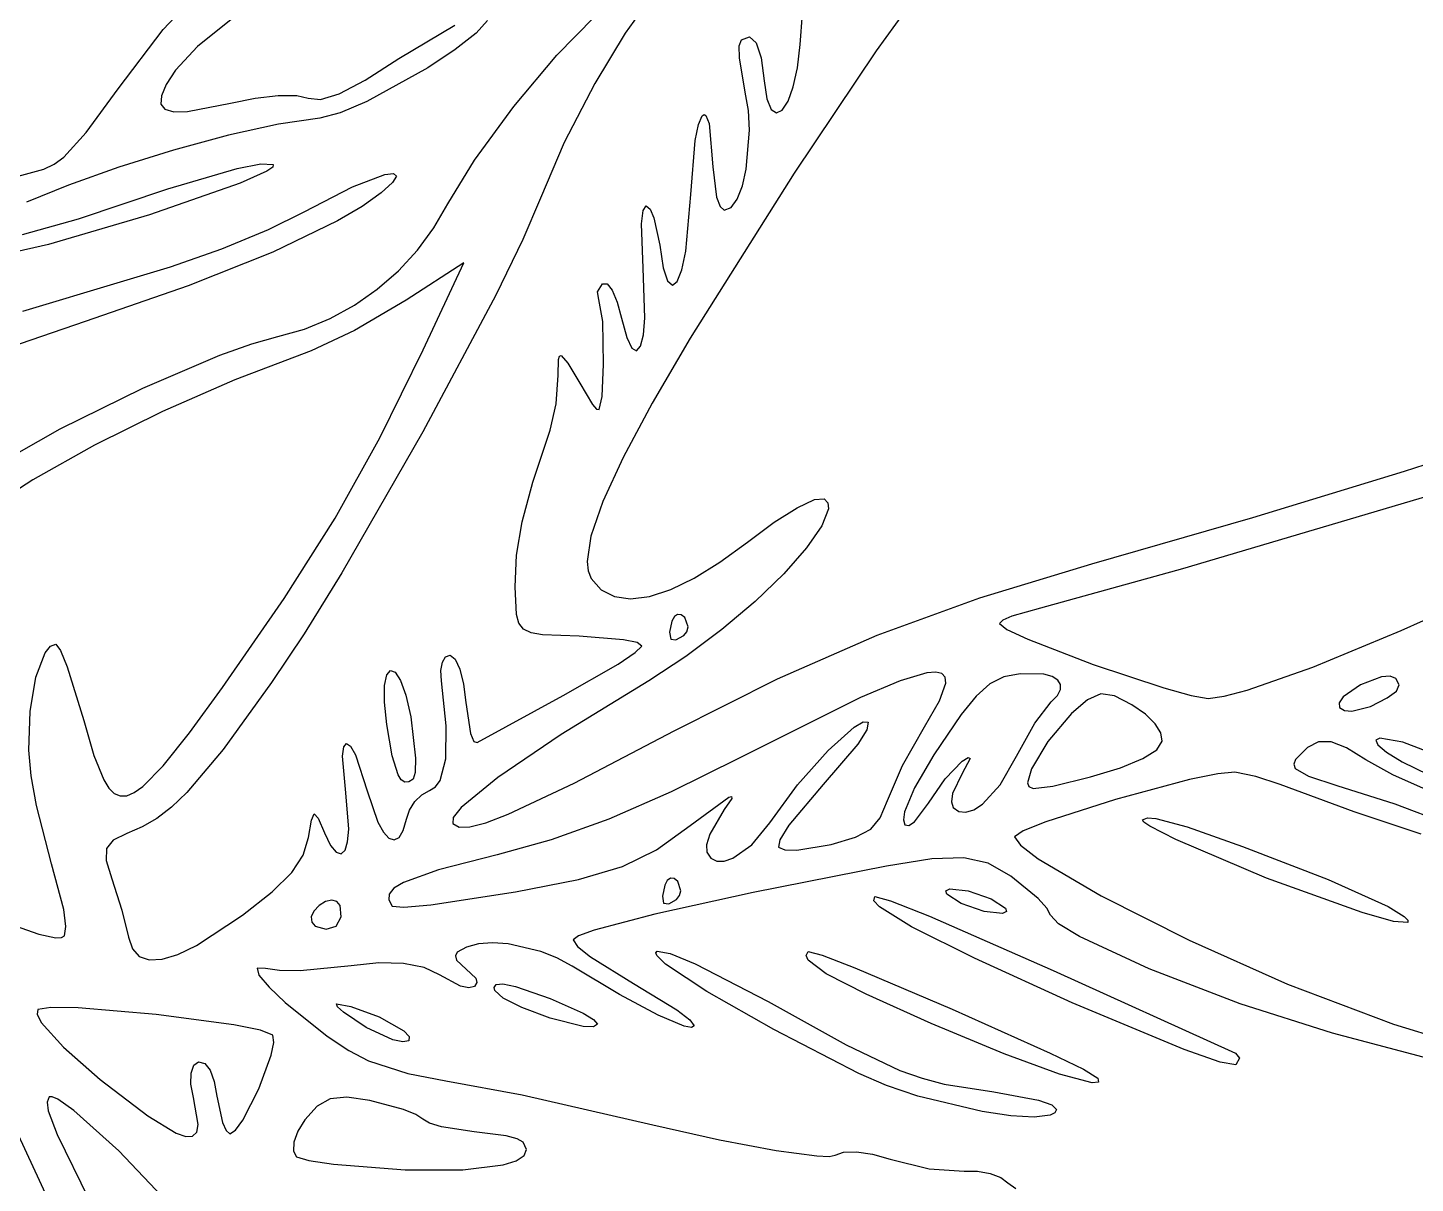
# Model space of a CAD drawing. Extents: x 9 to 1857, y 16 to 982.
# Drawn here: x 1512.2 to 1615.3, y 555.9 to 641.7 of the extents above; entities that cross this region are included whole.
import ezdxf

# ---------------------------------------------------------------- set-up
doc = ezdxf.new("R2010")
doc.units = 0

msp = doc.modelspace()

# ---------------------------------------------------------------- linework, layer by layer
at = {"layer": 'Layer 1'}
for p, q in [((1580.531325, 647.323509), (1575.243731, 639.979247)), ((1522.299989, 641.566009), (1524.975588, 644.422401)), ((1527.465563, 642.403348), (1524.839195, 640.30491)), ((1539.7969, 639.41402), (1543.942438, 641.898686)), ((1546.383294, 642.233045), (1545.533798, 641.303185)), ((1551.523252, 639.673882), (1554.3121, 642.51773)), ((1557.566588, 642.643541), (1556.604327, 641.30658)), ((1569.5858, 640.4607), (1569.775722, 642.742571)), ((1518.9647, 637.17829), (1522.299989, 641.566009)), ((1545.533798, 641.303185), (1543.972288, 640.086737)), ((1556.604327, 641.30658), (1554.347863, 637.567559)), ((1565.072836, 640.354501), (1565.2295, 640.81)), ((1565.2295, 640.81), (1565.830898, 641.017759)), ((1565.830898, 641.017759), (1566.319113, 640.568155)), ((1524.839195, 640.30491), (1523.2028, 638.55452)), ((1543.972288, 640.086737), (1541.940038, 638.734762)), ((1565.073813, 639.468304), (1565.072836, 640.354501)), ((1566.319113, 640.568155), (1566.68442, 639.478726)), ((1575.243731, 639.979247), (1569.1563, 630.9141)), ((1569.392855, 638.721464), (1569.5858, 640.4607)), ((1537.283034, 637.812418), (1539.7969, 639.41402)), ((1541.940038, 638.734762), (1537.428408, 636.228467)), ((1548.335338, 635.84621), (1551.523252, 639.673882)), ((1565.5116, 636.91502), (1565.073813, 639.468304)), ((1566.68442, 639.478726), (1566.9171, 637.76701)), ((1569.082078, 637.304577), (1569.392855, 638.721464)), ((1523.2028, 638.55452), (1522.530445, 637.481951)), ((1535.356775, 636.803855), (1537.283034, 637.812418)), ((1566.9171, 637.76701), (1567.119561, 636.426895)), ((1516.572292, 633.927873), (1518.9647, 637.17829)), ((1522.168261, 636.645245), (1522.130318, 636.035987)), ((1522.530445, 637.481951), (1522.168261, 636.645245)), ((1529.135967, 636.476979), (1530.836963, 636.670432)), ((1530.836963, 636.670432), (1532.210377, 636.67501)), ((1532.210377, 636.67501), (1533.0669, 636.47852)), ((1533.968078, 636.366499), (1535.356775, 636.803855)), ((1554.347863, 637.567559), (1552.075817, 633.175143)), ((1565.749422, 635.556704), (1565.5116, 636.91502)), ((1568.692293, 636.249226), (1569.082078, 637.304577)), ((1522.130318, 636.035987), (1522.430688, 635.64576)), ((1522.430688, 635.64576), (1523.08344, 635.466148)), ((1524.102645, 635.488735), (1527.2967, 636.10684)), ((1527.2967, 636.10684), (1529.135967, 636.476979)), ((1533.0669, 636.47852), (1533.968078, 636.366499)), ((1537.428408, 636.228467), (1535.431577, 635.376264)), ((1545.413955, 631.883448), (1548.335338, 635.84621)), ((1567.119561, 636.426895), (1567.437134, 635.644245)), ((1567.437134, 635.644245), (1567.830997, 635.379874)), ((1568.262325, 635.594596), (1568.692293, 636.249226)), ((1523.08344, 635.466148), (1524.102645, 635.488735)), ((1533.9291, 634.99277), (1530.862658, 634.545373)), ((1535.431577, 635.376264), (1533.9291, 634.99277)), ((1562.050901, 634.525685), (1562.319913, 635.161158)), ((1562.319913, 635.161158), (1562.454653, 635.255347)), ((1562.454653, 635.255347), (1562.585403, 635.195312)), ((1562.585403, 635.195312), (1562.822498, 634.59699)), ((1562.822498, 634.59699), (1563.112, 631.37827)), ((1565.83113, 634.092841), (1565.749422, 635.556704)), ((1567.830997, 635.379874), (1568.262325, 635.594596)), ((1514.929313, 632.106951), (1516.572292, 633.927873)), ((1527.135198, 633.7171), (1523.073892, 632.616226)), ((1530.862658, 634.545373), (1527.135198, 633.7171)), ((1561.803245, 633.320057), (1562.050901, 634.525685)), ((1565.590813, 631.210229), (1565.83113, 634.092841)), ((1523.073892, 632.616226), (1519.005913, 631.351026)), ((1552.075817, 633.175143), (1550.3006, 629.04942)), ((1561.4715, 629.32297), (1561.803245, 633.320057)), ((1513.443102, 631.198624), (1514.203652, 631.57102)), ((1514.203652, 631.57102), (1514.929313, 632.106951)), ((1527.778175, 631.263079), (1529.555459, 631.593714)), ((1529.555459, 631.593714), (1530.4607, 631.55781)), ((1530.4607, 631.55781), (1530.440722, 631.362103)), ((1543.4247, 628.63433), (1545.413955, 631.883448)), ((1511.521, 630.68599), (1513.443102, 631.198624)), ((1519.005913, 631.351026), (1515.258431, 630.029776)), ((1522.6346, 629.74068), (1527.778175, 631.263079)), ((1529.988965, 631.053653), (1528.00935, 630.168593)), ((1530.440722, 631.362103), (1529.988965, 631.053653)), ((1536.346413, 629.881653), (1538.7635, 630.802965)), ((1538.7635, 630.802965), (1539.407847, 630.881761)), ((1539.607763, 630.689074), (1539.312022, 630.212224)), ((1539.407847, 630.881761), (1539.607763, 630.689074)), ((1569.1563, 630.9141), (1561.419405, 618.675002)), ((1563.112, 631.37827), (1563.390475, 629.133073)), ((1565.301091, 629.972353), (1565.590813, 631.210229)), ((1515.258431, 630.029776), (1512.15862, 628.76075)), ((1516.003872, 627.515387), (1522.6346, 629.74068)), ((1528.00935, 630.168593), (1521.280375, 627.816259)), ((1532.7663, 628.02659), (1536.346413, 629.881653)), ((1538.4694, 629.43853), (1537.068343, 628.431899)), ((1539.312022, 630.212224), (1538.4694, 629.43853)), ((1564.919864, 628.990682), (1565.301091, 629.972353)), ((1537.068343, 628.431899), (1535.251069, 627.358422)), ((1542.399041, 626.851581), (1543.4247, 628.63433)), ((1550.3006, 629.04942), (1548.998593, 625.991733)), ((1557.928992, 628.138973), (1558.1591, 628.48345)), ((1558.1591, 628.48345), (1558.450891, 628.232306)), ((1561.097411, 625.115561), (1561.4715, 629.32297)), ((1563.390475, 629.133073), (1563.647894, 628.43383)), ((1563.647894, 628.43383), (1563.9475, 628.1577)), ((1564.463283, 628.355651), (1564.919864, 628.990682)), ((1511.8599, 626.351813), (1516.003872, 627.515387)), ((1521.280375, 627.816259), (1513.781563, 625.621805)), ((1530.105461, 626.716696), (1532.7663, 628.02659)), ((1557.809838, 627.153356), (1557.928992, 628.138973)), ((1558.450891, 628.232306), (1558.738125, 627.596085)), ((1558.738125, 627.596085), (1559.1667, 625.55309)), ((1563.9475, 628.1577), (1564.463283, 628.355651)), ((1526.645338, 625.301709), (1530.105461, 626.716696)), ((1535.251069, 627.358422), (1530.43265, 625.039043)), ((1541.170283, 625.190567), (1542.399041, 626.851581)), ((1557.9339, 623.8649), (1557.809838, 627.153356)), ((1513.781563, 625.621805), (1510.839651, 624.934095)), ((1548.998593, 625.991733), (1546.990064, 621.864568)), ((1559.1667, 625.55309), (1559.429998, 623.88633)), ((1522.833745, 623.951895), (1526.645338, 625.301709)), ((1530.43265, 625.039043), (1524.143706, 622.53663)), ((1539.761368, 623.669213), (1541.170283, 625.190567)), ((1560.798681, 623.728042), (1561.097411, 625.115561)), ((1519.1185, 622.83752), (1522.833745, 623.951895)), ((1538.195238, 622.305441), (1539.761368, 623.669213)), ((1544.6126, 624.25973), (1540.3323, 621.48305)), ((1541.5923, 617.79489), (1544.6126, 624.25973)), ((1558.068698, 620.176817), (1557.9339, 623.8649)), ((1559.429998, 623.88633), (1559.749308, 622.910464)), ((1560.458113, 622.87134), (1560.798681, 623.728042)), ((1511.887875, 620.671039), (1519.1185, 622.83752)), ((1524.143706, 622.53663), (1516.5138, 619.90742)), ((1536.494834, 621.117176), (1538.195238, 622.305441)), ((1554.5398, 622.107659), (1554.9161, 622.69734)), ((1554.9161, 622.69734), (1555.255284, 622.690636)), ((1555.255284, 622.690636), (1555.632025, 622.213076)), ((1555.632025, 622.213076), (1556.004453, 621.340065)), ((1559.749308, 622.910464), (1560.100167, 622.585474)), ((1560.100167, 622.585474), (1560.458113, 622.87134)), ((1540.3323, 621.48305), (1536.493725, 619.233832)), ((1546.990064, 621.864568), (1541.585538, 611.72076)), ((1554.6513, 621.53552), (1554.5398, 622.107659)), ((1554.942075, 619.893971), (1554.6513, 621.53552)), ((1556.004453, 621.340065), (1556.3307, 620.14701)), ((1534.683098, 620.12234), (1536.494834, 621.117176)), ((1557.948611, 618.898153), (1558.068698, 620.176817)), ((1516.5138, 619.90742), (1507.880373, 616.965854)), ((1530.8174, 618.78465), (1532.782973, 619.338857)), ((1532.782973, 619.338857), (1534.683098, 620.12234)), ((1536.493725, 619.233832), (1533.2754, 617.72533)), ((1554.9909, 616.73227), (1554.942075, 619.893971)), ((1556.3307, 620.14701), (1556.718496, 618.712582)), ((1526.491686, 617.39498), (1528.88744, 618.247563)), ((1528.88744, 618.247563), (1530.8174, 618.78465)), ((1556.718496, 618.712582), (1557.09562, 617.920192)), ((1557.732113, 618.062688), (1557.948611, 618.898153)), ((1561.419405, 618.675002), (1558.59637, 613.842891)), ((1520.781613, 614.96407), (1526.491686, 617.39498)), ((1533.2754, 617.72533), (1527.628506, 615.576256)), ((1538.383572, 611.273067), (1541.5923, 617.79489)), ((1551.628, 615.91998), (1551.648363, 617.067626)), ((1551.648363, 617.067626), (1551.716692, 617.330749)), ((1551.716692, 617.330749), (1551.8434, 617.379344)), ((1551.8434, 617.379344), (1552.330788, 616.810762)), ((1557.09562, 617.920192), (1557.440637, 617.72013)), ((1557.440637, 617.72013), (1557.732113, 618.062688)), ((1552.330788, 616.810762), (1553.2282, 615.31751)), ((1554.894058, 614.322819), (1554.9909, 616.73227)), ((1527.628506, 615.576256), (1522.240777, 613.22634)), ((1551.464775, 613.79844), (1551.628, 615.91998)), ((1553.2282, 615.31751), (1554.177961, 613.748073)), ((1514.644808, 611.9334), (1520.781613, 614.96407)), ((1554.678163, 613.372298), (1554.894058, 614.322819)), ((1522.240777, 613.22634), (1517.205287, 610.731589)), ((1551.017, 611.82486), (1551.464775, 613.79844)), ((1554.177961, 613.748073), (1554.473928, 613.402688)), ((1554.473928, 613.402688), (1554.678163, 613.372298)), ((1558.59637, 613.842891), (1556.441563, 609.811813)), ((1509.0389, 608.74445), (1514.644808, 611.9334)), ((1535.06405, 605.313227), (1538.383572, 611.273067)), ((1541.585538, 611.72076), (1535.551217, 601.255907)), ((1549.747869, 607.985526), (1551.017, 611.82486)), ((1614.449163, 608.781804), (1623.773002, 611.819628)), ((1517.205287, 610.731589), (1512.615113, 608.148009)), ((1556.441563, 609.811813), (1554.933447, 606.53882)), ((1622.5936, 608.83883), (1597.986825, 601.553138)), ((1512.615113, 608.148009), (1508.563331, 605.531606)), ((1548.9506, 605.023838), (1549.747869, 607.985526)), ((1603.204517, 605.355208), (1614.449163, 608.781804)), ((1554.933447, 606.53882), (1554.050489, 603.980967)), ((1567.656331, 605.001484), (1569.36335, 606.081458)), ((1569.36335, 606.081458), (1570.651194, 606.691004)), ((1570.651194, 606.691004), (1571.3753, 606.74857)), ((1571.684391, 605.996266), (1571.210931, 604.739033)), ((1571.3753, 606.74857), (1571.634819, 606.442953)), ((1571.634819, 606.442953), (1571.684391, 605.996266)), ((1531.286653, 599.33132), (1535.06405, 605.313227)), ((1548.540931, 602.560986), (1548.9506, 605.023838)), ((1565.6747, 603.53264), (1567.656331, 605.001484)), ((1571.210931, 604.739033), (1570.0694, 603.095575)), ((1591.239, 601.91696), (1603.204517, 605.355208)), ((1554.050489, 603.980967), (1553.771152, 602.095309)), ((1563.634098, 602.031573), (1565.6747, 603.53264)), ((1570.0694, 603.095575), (1568.374275, 601.184598)), ((1548.4346, 600.21816), (1548.540931, 602.560986)), ((1553.771152, 602.095309), (1553.851111, 601.391133)), ((1561.731184, 600.855973), (1563.634098, 602.031573)), ((1582.919908, 599.395673), (1591.239, 601.91696)), ((1535.551217, 601.255907), (1532.755446, 596.727436)), ((1553.851111, 601.391133), (1554.0739, 600.8389)), ((1554.0739, 600.8389), (1554.824905, 599.986054)), ((1559.981472, 600.009443), (1561.731184, 600.855973)), ((1568.374275, 601.184598), (1566.240034, 599.124804)), ((1597.986825, 601.553138), (1587.4292, 598.63813)), ((1548.522922, 598.149585), (1548.4346, 600.21816)), ((1554.824905, 599.986054), (1555.806678, 599.480287)), ((1558.400475, 599.495584), (1559.981472, 600.009443)), ((1614.218997, 596.964863), (1622.1603, 600.57103)), ((1526.7043, 592.74329), (1531.286653, 599.33132)), ((1555.806678, 599.480287), (1557.003706, 599.317998)), ((1557.003706, 599.317998), (1558.400475, 599.495584)), ((1566.240034, 599.124804), (1563.781156, 597.034898)), ((1575.298438, 596.616644), (1582.919908, 599.395673)), ((1587.4292, 598.63813), (1585.294675, 598.038059)), ((1548.702325, 597.510426), (1548.522922, 598.149585)), ((1549.045925, 597.077269), (1548.702325, 597.510426)), ((1560.0652, 597.65753), (1559.896713, 596.840803)), ((1560.248792, 597.996721), (1560.0652, 597.65753)), ((1560.492638, 598.161595), (1560.248792, 597.996721)), ((1560.764964, 598.143139), (1560.492638, 598.161595)), ((1561.034, 597.93234), (1560.764964, 598.143139)), ((1561.2653, 597.228948), (1561.034, 597.93234)), ((1584.634644, 597.741329), (1584.3795, 597.49675)), ((1584.3795, 597.49675), (1584.942647, 597.054719)), ((1585.294675, 598.038059), (1584.634644, 597.741329)), ((1532.755446, 596.727436), (1530.3513, 593.10792)), ((1549.609246, 596.807048), (1549.045925, 597.077269)), ((1550.447816, 596.656701), (1549.609246, 596.807048)), ((1553.1728, 596.54337), (1550.447816, 596.656701)), ((1556.484113, 596.288059), (1553.1728, 596.54337)), ((1559.896713, 596.840803), (1559.9782, 596.31833)), ((1560.3698, 596.269993), (1560.9471, 596.59313)), ((1560.947, 596.59313), (1561.173416, 596.88062)), ((1560.9471, 596.59313), (1560.947, 596.59313)), ((1563.781156, 597.034898), (1561.112119, 595.033585)), ((1561.173416, 596.88062), (1561.2653, 597.228948)), ((1567.895573, 593.388348), (1575.298438, 596.616644)), ((1584.942647, 597.054719), (1586.485764, 596.329238)), ((1607.657225, 594.245338), (1614.218997, 596.964863)), ((1513.530417, 595.313068), (1513.924498, 595.80556)), ((1513.924498, 595.80556), (1514.3382, 595.95508)), ((1514.3382, 595.95508), (1514.673184, 595.491561)), ((1514.673184, 595.491561), (1515.174125, 594.268205)), ((1557.47788, 596.066374), (1556.484113, 596.288059)), ((1557.347414, 595.33009), (1557.8266, 595.81392)), ((1557.8266, 595.81392), (1557.47788, 596.066374)), ((1559.9782, 596.31833), (1560.3698, 596.269993)), ((1586.485764, 596.329238), (1591.336963, 594.449923)), ((1512.854513, 593.50804), (1513.530417, 595.313068)), ((1542.923672, 593.992248), (1543.03015, 594.60938)), ((1543.03015, 594.60938), (1543.261503, 595.01523)), ((1543.261503, 595.01523), (1543.5969, 595.14679)), ((1543.5969, 595.14679), (1543.974928, 594.849575)), ((1543.974928, 594.849575), (1544.322375, 594.088033)), ((1551.9861, 592.15235), (1556.086513, 594.478458)), ((1556.086513, 594.478458), (1557.347414, 595.33009)), ((1561.112119, 595.033585), (1558.3474, 593.23957)), ((1591.336963, 594.449923), (1596.583205, 592.70279)), ((1512.417277, 590.957737), (1512.854513, 593.50804)), ((1515.174125, 594.268205), (1516.4029, 590.286)), ((1538.736491, 592.886453), (1538.898536, 593.676455)), ((1538.898536, 593.676455), (1539.172525, 594.011248)), ((1539.172525, 594.011248), (1539.522743, 593.879228)), ((1539.522743, 593.879228), (1539.913472, 593.268793)), ((1542.9629, 593.22684), (1542.923672, 593.992248)), ((1544.322375, 594.088033), (1544.600709, 592.977444)), ((1560.2323, 589.51926), (1567.895573, 593.388348)), ((1578.994575, 593.82999), (1577.007294, 593.245201)), ((1579.653253, 593.879174), (1578.994575, 593.82999)), ((1580.100165, 593.768168), (1579.653253, 593.879174)), ((1580.343967, 593.498437), (1580.100165, 593.768168)), ((1580.393316, 593.071445), (1580.343967, 593.498437)), ((1584.716383, 593.535863), (1583.661613, 593.010954)), ((1585.9305, 593.76445), (1584.716383, 593.535863)), ((1587.682591, 593.716463), (1585.9305, 593.76445)), ((1588.294557, 593.546623), (1587.682591, 593.716463)), ((1588.714475, 593.294066), (1588.294557, 593.546623)), ((1602.775566, 592.528858), (1607.657225, 594.245338)), ((1612.761605, 593.5312), (1611.204113, 592.940404)), ((1613.39592, 593.586151), (1612.761605, 593.5312)), ((1613.805, 593.41365), (1613.39592, 593.586151)), ((1614.054241, 592.934608), (1613.805, 593.41365)), ((1524.239436, 589.380747), (1526.7043, 592.74329)), ((1530.3513, 593.10792), (1526.747384, 588.148249)), ((1538.722107, 591.652844), (1538.736491, 592.886453)), ((1539.913472, 593.268793), (1540.308996, 592.168341)), ((1543.318116, 589.900667), (1542.9629, 593.22684)), ((1544.600709, 592.977444), (1544.7714, 591.63309)), ((1558.3474, 593.23957), (1551.855177, 589.243938)), ((1577.007294, 593.245201), (1574.069072, 592.002093)), ((1579.943277, 591.751529), (1580.393316, 593.071445)), ((1583.661613, 593.010954), (1582.647061, 592.107495)), ((1588.701956, 592.148955), (1588.930172, 592.584346)), ((1588.930346, 592.969679), (1588.714475, 593.294066)), ((1588.930172, 592.584346), (1588.930346, 592.969679)), ((1596.583205, 592.70279), (1598.620126, 592.142539)), ((1601.05871, 592.083137), (1602.775566, 592.528858)), ((1611.204113, 592.940404), (1609.906214, 592.044183)), ((1613.182622, 591.960153), (1613.867825, 592.473633)), ((1613.867825, 592.473633), (1614.054241, 592.934608)), ((1538.8911, 589.98723), (1538.722107, 591.652844)), ((1540.308996, 592.168341), (1540.6736, 590.56627)), ((1544.7714, 591.63309), (1545.12375, 589.334801)), ((1545.6141, 588.65232), (1551.9861, 592.15235)), ((1574.069072, 592.002093), (1565.0628, 587.49408)), ((1578.8193, 589.82013), (1579.943277, 591.751529)), ((1582.647061, 592.107495), (1581.5536, 590.74326)), ((1587.00975, 590.103673), (1588.2337, 591.67439)), ((1588.2337, 591.67439), (1588.701956, 592.148955)), ((1590.917611, 591.827754), (1589.7258, 590.79778)), ((1591.905788, 592.256505), (1590.917611, 591.827754)), ((1592.92852, 592.118474), (1591.905788, 592.256505)), ((1594.224, 591.4481), (1592.92852, 592.118474)), ((1595.226234, 590.747821), (1594.224, 591.4481)), ((1598.620126, 592.142539), (1599.8746, 591.93183)), ((1599.8746, 591.93183), (1601.05871, 592.083137)), ((1609.906214, 592.044183), (1609.596391, 591.607452)), ((1609.596391, 591.607452), (1609.6416, 591.24546)), ((1610.559575, 590.973598), (1611.9355, 591.32356)), ((1611.9355, 591.3236), (1613.182622, 591.960153)), ((1611.9355, 591.32356), (1611.9355, 591.3236)), ((1512.3255, 588.0799), (1512.417277, 590.957737)), ((1516.4029, 590.286), (1517.156921, 587.691289)), ((1540.6736, 590.56627), (1541.0373, 587.487655)), ((1581.5536, 590.74326), (1579.512558, 587.750166)), ((1589.7258, 590.79778), (1587.974363, 588.73409)), ((1595.942475, 590.053631), (1595.226234, 590.747821)), ((1609.6416, 591.24546), (1610.005703, 591.030514)), ((1610.005703, 591.030514), (1610.559575, 590.973598)), ((1522.294778, 586.93503), (1524.239436, 589.380747)), ((1539.299978, 587.663098), (1538.8911, 589.98723)), ((1538.8911, 589.98723), (1538.8911, 589.98723)), ((1543.288675, 587.443331), (1543.318116, 589.900667)), ((1545.12375, 589.334801), (1545.365822, 588.74273)), ((1552.810133, 585.641873), (1560.2323, 589.51926)), ((1571.672738, 588.059181), (1573.602877, 589.797278)), ((1573.602877, 589.797278), (1574.269879, 590.186537)), ((1574.544092, 589.603547), (1573.880013, 588.543298)), ((1574.269879, 590.186537), (1574.6472, 590.163)), ((1574.6472, 590.163), (1574.544092, 589.603547)), ((1577.200438, 586.960151), (1578.8193, 589.82013)), ((1585.6604, 587.64686), (1587.00975, 590.103673)), ((1596.359278, 589.381876), (1595.942475, 590.053631)), ((1596.4632, 588.7489), (1596.359278, 589.381876)), ((1535.605538, 587.651265), (1535.69853, 588.345627)), ((1535.69853, 588.345627), (1535.90615, 588.591886)), ((1535.90615, 588.591886), (1536.206358, 588.388195)), ((1536.206358, 588.388195), (1536.577113, 587.732705)), ((1545.365822, 588.74273), (1545.6141, 588.65232)), ((1551.855177, 589.243938), (1547.153888, 586.063498)), ((1573.880013, 588.543298), (1571.3072, 585.52867)), ((1587.974363, 588.73409), (1586.7705, 586.7115)), ((1596.07187, 588.119293), (1596.4628, 588.74861)), ((1596.4628, 588.74861), (1596.4632, 588.7489)), ((1607.2656, 588.28942), (1606.37155, 587.394058)), ((1608.06722, 588.70917), (1607.2656, 588.28942)), ((1609.006813, 588.706543), (1608.06722, 588.70917)), ((1610.154023, 588.266774), (1609.006813, 588.706543)), ((1611.5785, 587.3751), (1610.154023, 588.266774)), ((1612.619613, 588.98599), (1612.334046, 588.835024)), ((1612.334046, 588.835024), (1612.487361, 588.487587)), ((1612.487361, 588.487587), (1613.122324, 587.948144)), ((1614.336333, 588.680648), (1612.619613, 588.98599)), ((1617.2954, 587.53584), (1614.336333, 588.680648)), ((1512.507144, 586.187254), (1512.3255, 588.0799)), ((1517.156921, 587.691289), (1517.879547, 585.881825)), ((1526.747384, 588.148249), (1524.06205, 584.948988)), ((1535.8516, 584.92562), (1535.605538, 587.651265)), ((1536.577113, 587.732705), (1537.4421, 585.05894)), ((1539.735725, 586.267756), (1539.299978, 587.663098)), ((1541.0373, 587.487655), (1541.015431, 586.441488)), ((1542.873322, 585.84309), (1543.288675, 587.443331)), ((1565.0628, 587.49408), (1560.016573, 584.986807)), ((1569.402605, 585.506331), (1571.672738, 588.059181)), ((1579.512558, 587.750166), (1578.085813, 585.2944)), ((1580.357675, 585.971594), (1581.6097, 587.26712)), ((1581.6097, 587.26712), (1582.062864, 587.540153)), ((1582.213788, 587.477236), (1581.6097, 586.36811)), ((1582.062864, 587.540153), (1582.213788, 587.477236)), ((1584.430413, 585.520237), (1585.6604, 587.64686)), ((1593.383661, 586.7815), (1595.034788, 587.45826)), ((1595.034788, 587.45826), (1596.07187, 588.119293)), ((1606.37155, 587.394058), (1606.244114, 587.045159)), ((1613.593548, 586.262697), (1611.5785, 587.3751)), ((1613.122324, 587.948144), (1614.2817, 587.22116)), ((1614.2817, 587.22116), (1617.187803, 585.805324)), ((1512.883975, 583.969086), (1512.507144, 586.187254)), ((1520.778394, 585.384209), (1522.294778, 586.93503)), ((1539.97636, 585.892102), (1539.735725, 586.267756)), ((1541.015431, 586.441488), (1540.8502, 585.92707)), ((1576.0639, 584.36373), (1577.200438, 586.960151)), ((1581.6097, 586.36811), (1580.896413, 584.876411)), ((1586.7705, 586.7115), (1586.469841, 585.666427)), ((1591.1506, 586.105), (1593.383661, 586.7815)), ((1600.607452, 586.343478), (1598.506953, 585.899064)), ((1601.8527, 586.46743), (1600.607452, 586.343478)), ((1603.411225, 586.144103), (1601.8527, 586.46743)), ((1606.244114, 587.045159), (1606.3505, 586.735086)), ((1606.3505, 586.735086), (1607.327025, 586.150344)), ((1616.772381, 584.855278), (1613.593548, 586.262697)), ((1517.879547, 585.881825), (1518.257816, 585.278413)), ((1518.257816, 585.278413), (1518.662712, 584.879537)), ((1520.152075, 584.937532), (1520.778394, 585.384209)), ((1540.238934, 585.717111), (1539.97636, 585.892102)), ((1540.528523, 585.732271), (1540.238934, 585.717111)), ((1540.8502, 585.92707), (1540.528523, 585.732271)), ((1542.0708, 585.0882), (1542.520536, 585.36071)), ((1542.520536, 585.36071), (1542.873322, 585.84309)), ((1547.153888, 586.063498), (1544.411955, 583.820943)), ((1547.910638, 583.334003), (1552.810133, 585.641873)), ((1567.3383, 582.69635), (1569.402605, 585.506331)), ((1571.3072, 585.52867), (1568.7379, 582.509706)), ((1578.085813, 585.2944), (1577.344961, 583.515847)), ((1579.1085, 584.14803), (1580.357675, 585.971594)), ((1583.116725, 584.082398), (1584.430413, 585.520237)), ((1586.469841, 585.666427), (1586.571934, 585.380613)), ((1586.571934, 585.380613), (1586.893775, 585.245488)), ((1586.893775, 585.245488), (1588.351097, 585.405929)), ((1588.351097, 585.405929), (1591.1506, 586.105)), ((1598.506953, 585.899064), (1592.994925, 584.417565)), ((1605.2348, 585.54749), (1603.411225, 586.144103)), ((1610.712336, 583.507004), (1605.2348, 585.54749)), ((1607.327025, 586.150344), (1609.4257, 585.47767)), ((1609.4257, 585.47767), (1613.745856, 584.099551)), ((1518.662712, 584.879537), (1519.105726, 584.687937)), ((1519.105726, 584.687937), (1519.59835, 584.706355)), ((1519.59835, 584.706355), (1520.152075, 584.937532)), ((1524.06205, 584.948988), (1522.918661, 583.858255)), ((1536.072273, 582.224731), (1535.8516, 584.92562)), ((1537.4421, 585.05894), (1538.227159, 582.748199)), ((1540.583719, 583.64475), (1540.984925, 584.269654)), ((1540.984925, 584.269654), (1541.499419, 584.773985)), ((1541.499419, 584.773985), (1542.0708, 585.0882)), ((1560.016573, 584.986807), (1555.394163, 582.97698)), ((1561.4231, 582.48954), (1564.301213, 584.591485)), ((1564.510845, 584.506361), (1563.9559, 583.68995)), ((1564.301213, 584.591485), (1564.504181, 584.641558)), ((1564.504181, 584.641558), (1564.510845, 584.506361)), ((1575.536416, 583.060608), (1576.0639, 584.36373)), ((1578.082338, 582.772559), (1579.1105, 584.14803)), ((1579.1105, 584.14803), (1579.1085, 584.14803)), ((1580.896413, 584.876411), (1580.814761, 584.261237)), ((1580.814761, 584.261237), (1580.9455, 583.84363)), ((1592.994925, 584.417565), (1587.826059, 582.760364)), ((1613.745856, 584.099551), (1617.63405, 582.619568)), ((1514.003, 579.66115), (1512.883975, 583.969086)), ((1522.918661, 583.858255), (1521.830691, 583.026117)), ((1533.298136, 582.890451), (1533.503463, 583.363526)), ((1533.503463, 583.363526), (1533.792583, 583.044716)), ((1540.3522, 582.96882), (1540.583719, 583.64475)), ((1543.828379, 583.089716), (1543.7978, 582.63897)), ((1544.411955, 583.820943), (1543.828379, 583.089716)), ((1546.259871, 582.707086), (1547.910638, 583.334003)), ((1563.9559, 583.68995), (1562.872363, 581.862818)), ((1577.344961, 583.515847), (1577.254119, 582.924238)), ((1580.9455, 583.84363), (1581.376034, 583.529133)), ((1581.376034, 583.529133), (1581.89615, 583.475982)), ((1581.89615, 583.475982), (1582.483748, 583.666347)), ((1582.483748, 583.666347), (1583.116725, 584.082398)), ((1615.703338, 581.841856), (1610.712336, 583.507004)), ((1520.740062, 582.392073), (1519.5887, 581.89562)), ((1521.830691, 583.026117), (1520.740062, 582.392073)), ((1533.0778, 581.59466), (1533.298136, 582.890451)), ((1533.792583, 583.044716), (1534.2643, 581.96485)), ((1535.988465, 581.290246), (1536.072273, 582.224731)), ((1538.227159, 582.748199), (1538.64655, 582.010252)), ((1539.814191, 581.608326), (1540.118236, 582.117827)), ((1540.118236, 582.117827), (1540.3522, 582.96882)), ((1543.7978, 582.63897), (1544.262261, 582.384189)), ((1544.262261, 582.384189), (1545.063348, 582.398688)), ((1545.063348, 582.398688), (1546.259871, 582.707086)), ((1555.394163, 582.97698), (1551.11107, 581.430856)), ((1558.918494, 580.689921), (1561.4231, 582.48954)), ((1565.9895, 581.059139), (1567.3383, 582.69635)), ((1568.7379, 582.509706), (1568.077691, 581.44477)), ((1573.706209, 581.62788), (1574.836, 582.215579)), ((1574.836, 582.215579), (1575.536416, 583.060608)), ((1577.254119, 582.924238), (1577.3616, 582.55439)), ((1577.3616, 582.55439), (1577.654848, 582.492667)), ((1577.654848, 582.492667), (1578.082338, 582.772559)), ((1586.154514, 582.096322), (1585.5098, 581.66489)), ((1587.826059, 582.760364), (1586.154514, 582.096322)), ((1595.0118, 582.92994), (1595.369085, 583.054743)), ((1595.093993, 582.753836), (1595.0118, 582.92994)), ((1595.0118, 582.92994), (1595.0118, 582.92994)), ((1595.556695, 582.437229), (1595.093993, 582.753836)), ((1595.369085, 583.054743), (1596.002262, 583.022039)), ((1597.472712, 581.45379), (1595.556695, 582.437229)), ((1596.002262, 583.022039), (1598.324425, 582.410568)), ((1598.324425, 582.410568), (1602.43455, 580.948427)), ((1518.576422, 581.405459), (1518.08965, 580.7911)), ((1519.5887, 581.89562), (1518.576422, 581.405459)), ((1532.687278, 580.287607), (1533.0778, 581.59466)), ((1534.2643, 581.96485), (1534.730122, 581.018041)), ((1534.730122, 581.018041), (1535.151358, 580.506862)), ((1535.796438, 580.67265), (1535.988465, 581.290246)), ((1538.64655, 582.010252), (1539.06185, 581.56639)), ((1539.06185, 581.56639), (1539.456563, 581.428464)), ((1539.456563, 581.428464), (1539.814191, 581.608326)), ((1551.11107, 581.430856), (1547.0828, 580.31469)), ((1562.872363, 581.862818), (1562.633364, 581.073855)), ((1562.633364, 581.073855), (1562.6532, 580.50721)), ((1564.594725, 580.071754), (1565.9895, 581.059139)), ((1568.077691, 581.44477), (1567.9794, 580.8796)), ((1569.347338, 580.678939), (1571.8906, 581.09675)), ((1571.8906, 581.09675), (1573.706209, 581.62788)), ((1585.5098, 581.66489), (1585.948694, 581.026373)), ((1585.948694, 581.026373), (1587.257252, 580.03349)), ((1604.2108, 578.58501), (1597.472712, 581.45379)), ((1518.08965, 580.7911), (1518.074703, 579.890473)), ((1531.8374, 579.006313), (1532.687278, 580.287607)), ((1535.151358, 580.506862), (1535.512099, 580.401627)), ((1535.512099, 580.401627), (1535.796438, 580.67265)), ((1547.0828, 580.31469), (1542.738367, 579.209136)), ((1556.3903, 579.44809), (1558.918494, 580.689921)), ((1562.6532, 580.50721), (1562.955551, 580.061071)), ((1562.955551, 580.061071), (1563.400463, 579.849381)), ((1563.957124, 579.857742), (1564.594725, 580.071754)), ((1567.9794, 580.8796), (1568.452277, 580.698397)), ((1568.452277, 580.698397), (1569.347338, 580.678939)), ((1579.366123, 580.022664), (1575.9949, 579.47654)), ((1581.742538, 580.105109), (1579.366123, 580.022664)), ((1583.554408, 579.689664), (1581.742538, 580.105109)), ((1587.257252, 580.03349), (1591.941413, 577.276976)), ((1602.43455, 580.948427), (1608.7889, 578.48852)), ((1514.910325, 576.254717), (1514.003, 579.66115)), ((1518.074703, 579.890473), (1518.4779, 578.54151)), ((1530.383397, 577.580744), (1531.8374, 579.006313)), ((1542.738367, 579.209136), (1540.141838, 578.278171)), ((1553.136406, 578.497874), (1556.3903, 579.44809)), ((1563.400463, 579.849381), (1563.957124, 579.857742)), ((1575.9949, 579.47654), (1566.09393, 577.516822)), ((1585.232, 578.74212), (1583.554408, 579.689664)), ((1518.4779, 578.54151), (1519.233888, 576.20225)), ((1540.141838, 578.278171), (1539.429881, 577.844287)), ((1548.4547, 577.5731), (1553.136406, 578.497874)), ((1559.5341, 578.07575), (1559.365613, 577.25901)), ((1559.717705, 578.414936), (1559.5341, 578.07575)), ((1559.961563, 578.579808), (1559.717705, 578.414936)), ((1560.233864, 578.561345), (1559.961563, 578.579808)), ((1560.5028, 578.35053), (1560.233864, 578.561345)), ((1560.734138, 577.647154), (1560.5028, 578.35053)), ((1587.255113, 577.080048), (1585.232, 578.74212)), ((1611.326162, 576.028805), (1604.2108, 578.58501)), ((1608.7889, 578.48852), (1613.248537, 576.47877)), ((1528.1805, 575.84087), (1530.383397, 577.580744)), ((1534.81685, 576.966619), (1534.359703, 576.864324)), ((1535.190972, 576.867529), (1534.81685, 576.966619)), ((1539.071914, 577.413404), (1539.040274, 576.971971)), ((1539.040274, 576.971971), (1539.3073, 576.50644)), ((1539.429881, 577.844287), (1539.071914, 577.413404)), ((1542.163875, 576.619185), (1548.4547, 577.5731)), ((1548.4547, 577.5731), (1548.4547, 577.5731)), ((1566.09393, 577.516822), (1558.806663, 575.92527)), ((1559.365613, 577.25901), (1559.4471, 576.73654)), ((1559.838563, 576.688156), (1560.4158, 577.01133)), ((1560.4158, 577.01133), (1560.64223, 577.298825)), ((1560.4158, 577.01133), (1560.4158, 577.01133)), ((1560.64223, 577.298825), (1560.734138, 577.647154)), ((1575.065582, 576.918385), (1575.13, 577.23045)), ((1575.474741, 576.450045), (1575.065582, 576.918385)), ((1575.13, 577.23045), (1575.1296, 577.23044)), ((1575.1296, 577.23044), (1576.302083, 576.903481)), ((1576.302083, 576.903481), (1579.188587, 575.759956)), ((1580.413117, 577.65738), (1580.691312, 577.791674)), ((1580.4738, 577.39898), (1580.413117, 577.65738)), ((1581.538487, 576.703958), (1580.4738, 577.39898)), ((1580.691312, 577.791674), (1582.0567, 577.65435)), ((1582.0567, 577.65435), (1583.774375, 577.064729)), ((1582.0567, 577.65435), (1582.0567, 577.65435)), ((1583.774375, 577.064729), (1584.8391, 576.36971)), ((1587.900402, 576.359542), (1587.255113, 577.080048)), ((1591.941413, 577.276976), (1598.478392, 573.980045)), ((1515.057884, 575.012388), (1514.910325, 576.254717)), ((1519.233888, 576.20225), (1519.724, 574.21156)), ((1533.481386, 576.136938), (1533.295688, 575.706833)), ((1533.8707, 576.56085), (1533.481386, 576.136938)), ((1534.359703, 576.864324), (1533.8707, 576.56085)), ((1535.4309, 576.56685), (1535.190972, 576.867529)), ((1535.499538, 575.71537), (1535.4309, 576.56685)), ((1539.3073, 576.50644), (1540.15625, 576.440194)), ((1540.15625, 576.440194), (1542.163875, 576.619185)), ((1558.806663, 575.92527), (1554.295914, 574.740203)), ((1559.4471, 576.73654), (1559.838563, 576.688156)), ((1577.8502, 574.970983), (1575.474741, 576.450045)), ((1583.2562, 576.11434), (1581.538487, 576.703958)), ((1584.62155, 575.977009), (1583.2562, 576.11434)), ((1584.899769, 576.111304), (1584.62155, 575.977009)), ((1584.8391, 576.36971), (1584.899769, 576.111304)), ((1588.1725, 575.83967), (1587.900402, 576.359542)), ((1613.650745, 575.383747), (1611.326162, 576.028805)), ((1613.248537, 576.47877), (1614.445161, 575.734863)), ((1511.298089, 575.049213), (1513.052988, 574.42775)), ((1514.9595, 574.31137), (1515.057884, 575.012388)), ((1524.769386, 573.598445), (1528.1805, 575.84087)), ((1533.295688, 575.706833), (1533.323345, 575.320793)), ((1533.323345, 575.320793), (1533.5741, 575.02908)), ((1533.5741, 575.02908), (1534.397888, 574.80306)), ((1534.397888, 574.80306), (1535.1343, 575.03508)), ((1535.1343, 575.0351), (1535.499538, 575.71537)), ((1535.1343, 575.03508), (1535.1343, 575.0351)), ((1582.529209, 572.646157), (1577.8502, 574.970983)), ((1579.188587, 575.759956), (1588.3664, 571.74338)), ((1588.773012, 575.189564), (1588.1725, 575.83967)), ((1590.317413, 574.259153), (1588.773012, 575.189564)), ((1614.6946, 575.30425), (1613.650745, 575.383747)), ((1614.445161, 575.734863), (1614.70039, 575.473864)), ((1614.70039, 575.473864), (1614.6946, 575.30425)), ((1513.052988, 574.42775), (1514.335817, 574.163625)), ((1514.335817, 574.163625), (1514.741744, 574.182605)), ((1514.741744, 574.182605), (1514.9595, 574.31137)), ((1519.724, 574.21156), (1520.013008, 573.342536)), ((1553.132614, 574.312076), (1552.7245, 573.99994)), ((1552.7245, 573.99994), (1553.058366, 573.522724)), ((1554.295914, 574.740203), (1553.132614, 574.312076)), ((1595.502825, 571.864526), (1590.317413, 574.259153)), ((1598.478392, 573.980045), (1605.7843, 570.72739)), ((1520.013008, 573.342536), (1520.525395, 572.780753)), ((1520.525395, 572.780753), (1521.259194, 572.525832)), ((1522.212438, 572.577394), (1523.383157, 572.935058)), ((1523.383157, 572.935058), (1524.769386, 573.598445)), ((1544.1344, 573.09035), (1543.992552, 572.831223)), ((1543.992552, 572.831223), (1544.070163, 572.509935)), ((1544.819633, 573.479868), (1544.1344, 573.09035)), ((1545.70685, 573.710262), (1544.819633, 573.479868)), ((1546.74928, 573.787157), (1545.70685, 573.710262)), ((1547.90015, 573.716178), (1546.74928, 573.787157)), ((1550.340125, 573.153094), (1547.90015, 573.716178)), ((1551.535686, 572.67224), (1550.340125, 573.153094)), ((1553.058366, 573.522724), (1554.01715, 572.75424)), ((1558.86987, 573.04946), (1558.9695, 573.16703)), ((1558.947453, 572.8483), (1558.86987, 573.04946)), ((1559.60078, 572.215485), (1558.947453, 572.8483)), ((1558.9695, 573.16703), (1559.926808, 572.991161)), ((1558.9695, 573.16703), (1558.9695, 573.16703)), ((1559.926808, 572.991161), (1561.799087, 572.227571)), ((1570.029438, 572.855503), (1570.1931, 573.14193)), ((1570.176914, 572.496164), (1570.029438, 572.855503)), ((1570.1931, 573.14193), (1571.213369, 572.871681)), ((1570.1931, 573.14193), (1570.1931, 573.14193)), ((1571.213369, 572.871681), (1573.645797, 571.934985)), ((1521.259194, 572.525832), (1522.212438, 572.577394)), ((1529.8933, 571.88111), (1529.268738, 571.906107)), ((1529.268738, 571.906107), (1529.408581, 571.399357)), ((1530.927489, 571.727355), (1529.8933, 571.88111)), ((1536.244, 572.08632), (1532.469588, 571.714788)), ((1538.310533, 572.303375), (1536.244, 572.08632)), ((1540.150763, 572.25906), (1538.310533, 572.303375)), ((1541.677961, 571.962168), (1540.150763, 572.25906)), ((1542.8054, 571.42149), (1541.677961, 571.962168)), ((1544.070163, 572.509935), (1544.7968, 571.84441)), ((1544.7968, 571.84441), (1545.509988, 571.16765)), ((1552.6526, 572.06601), (1551.535686, 572.67224)), ((1556.166444, 569.957493), (1552.6526, 572.06601)), ((1554.01715, 572.75424), (1557.2196, 570.76772)), ((1562.665762, 570.169756), (1559.60078, 572.215485)), ((1561.799087, 572.227571), (1567.2074, 569.42797)), ((1571.527612, 571.487139), (1570.176914, 572.496164)), ((1573.645797, 571.934985), (1580.87585, 568.879081)), ((1589.7846, 569.32846), (1582.529209, 572.646157)), ((1588.3664, 571.74338), (1601.9037, 565.60781)), ((1602.258625, 569.270012), (1595.502825, 571.864526)), ((1529.408581, 571.399357), (1530.156234, 570.501058)), ((1532.469588, 571.714788), (1530.927489, 571.727355)), ((1544.369088, 570.583001), (1542.8054, 571.42149)), ((1545.572895, 570.834199), (1545.4131, 570.56022)), ((1545.509988, 571.16765), (1545.572895, 570.834199)), ((1547.0114, 570.69153), (1547.509035, 570.736291)), ((1547.509035, 570.736291), (1548.448181, 570.539932)), ((1557.2196, 570.76772), (1560.424825, 568.809965)), ((1574.489855, 569.971636), (1571.527612, 571.487139)), ((1605.7843, 570.72739), (1613.644605, 567.761519)), ((1530.156234, 570.501058), (1531.3551, 569.351411)), ((1544.998827, 570.455521), (1544.369088, 570.583001)), ((1545.4131, 570.56022), (1544.998827, 570.455521)), ((1546.868829, 570.482383), (1547.0114, 570.69153)), ((1546.910837, 570.244019), (1546.868829, 570.482383)), ((1547.548125, 569.679925), (1546.910837, 570.244019)), ((1547.0114, 570.69153), (1547.0114, 570.69153)), ((1548.922325, 568.999806), (1547.548125, 569.679925)), ((1548.448181, 570.539932), (1551.0208, 569.670375)), ((1559.0363, 568.424733), (1556.166444, 569.957493)), ((1567.628864, 567.354162), (1562.665762, 570.169756)), ((1579.3083, 567.80644), (1574.489855, 569.971636)), ((1512.9995, 568.84534), (1512.932209, 568.483798)), ((1513.961551, 568.99753), (1512.9995, 568.84534)), ((1515.983433, 568.960708), (1513.961551, 568.99753)), ((1521.783063, 568.475256), (1515.983433, 568.960708)), ((1531.3551, 569.351411), (1534.480094, 566.858875)), ((1535.1682, 569.25737), (1536.221062, 569.07513)), ((1535.249489, 569.041514), (1535.1682, 569.25737)), ((1535.1682, 569.25737), (1535.1682, 569.25737)), ((1535.692437, 568.637278), (1535.249489, 569.041514)), ((1536.221062, 569.07513), (1538.3318, 568.28848)), ((1551.0325, 568.20422), (1548.922325, 568.999806)), ((1551.0208, 569.670375), (1553.468844, 568.575908)), ((1560.424825, 568.809965), (1561.386572, 568.072628)), ((1567.2074, 569.42797), (1572.994127, 566.218904)), ((1580.87585, 568.879081), (1588.140703, 565.607877)), ((1598.096025, 565.861733), (1589.7846, 569.32846)), ((1609.1147, 567.08983), (1602.258625, 569.270012)), ((1512.932209, 568.483798), (1513.249252, 567.872877)), ((1513.249252, 567.872877), (1514.889588, 566.044658)), ((1527.551136, 567.699436), (1521.783063, 568.475256)), ((1529.533572, 567.299654), (1527.551136, 567.699436)), ((1537.3737, 567.49496), (1535.692437, 568.637278)), ((1538.3318, 568.28848), (1540.1611, 567.26873)), ((1553.47595, 567.583371), (1551.0325, 568.20422)), ((1553.468844, 568.575908), (1554.252271, 568.098411)), ((1554.5319, 567.74958), (1554.234869, 567.560643)), ((1554.252271, 568.098411), (1554.5319, 567.74958)), ((1560.982156, 567.604468), (1559.0363, 568.424733)), ((1561.386572, 568.072628), (1561.724, 567.63344)), ((1561.724, 567.63344), (1561.52108, 567.504253)), ((1584.745581, 565.54008), (1579.3083, 567.80644)), ((1613.644605, 567.761519), (1621.545513, 565.330853)), ((1530.4404, 566.9437), (1529.533572, 567.299654)), ((1530.511799, 566.405447), (1530.4404, 566.9437)), ((1534.480094, 566.858875), (1536.09303, 565.796386)), ((1539.336487, 566.585751), (1537.3737, 567.49496)), ((1540.08412, 566.43383), (1539.336487, 566.585751)), ((1540.1611, 567.26873), (1540.567091, 566.833855)), ((1540.567091, 566.833855), (1540.5375, 566.52609)), ((1554.234869, 567.560643), (1553.47595, 567.583371)), ((1561.52108, 567.504253), (1560.982156, 567.604468)), ((1573.9545, 564.09302), (1567.628864, 567.354162)), ((1619.987555, 564.205995), (1609.1147, 567.08983)), ((1514.889588, 566.044658), (1517.627005, 563.644215)), ((1530.320222, 565.464379), (1530.511799, 566.405447)), ((1536.09303, 565.796386), (1537.5308, 565.04335)), ((1540.5375, 566.52609), (1540.08412, 566.43383)), ((1572.994127, 566.218904), (1576.987537, 564.325225)), ((1588.140703, 565.607877), (1590.616631, 564.402055)), ((1600.778128, 564.934449), (1598.096025, 565.861733)), ((1601.9037, 565.60781), (1602.210487, 565.22819)), ((1524.37385, 564.128385), (1524.564553, 564.711892)), ((1524.564553, 564.711892), (1524.9214, 564.96607)), ((1524.9214, 564.96607), (1525.379202, 564.835017)), ((1525.379202, 564.835017), (1525.773338, 564.335631)), ((1529.4054, 562.96409), (1530.320222, 565.464379)), ((1537.5308, 565.04335), (1540.450388, 564.082673)), ((1588.83515, 564.039989), (1584.745581, 565.54008)), ((1601.9457, 564.74507), (1600.778128, 564.934449)), ((1602.210487, 565.22819), (1601.9457, 564.74507)), ((1517.627005, 563.644215), (1521.168, 560.95508)), ((1524.361797, 563.302358), (1524.37385, 564.128385)), ((1525.773338, 564.335631), (1526.081655, 563.50972)), ((1526.081655, 563.50972), (1526.282, 562.39909)), ((1540.450388, 564.082673), (1543.2871, 563.55053)), ((1543.2871, 563.55053), (1548.945475, 562.498291)), ((1576.008644, 563.208807), (1573.9545, 564.09302)), ((1576.987537, 564.325225), (1578.653413, 563.735292)), ((1578.653413, 563.735292), (1580.280955, 563.310569)), ((1591.258669, 563.41027), (1588.83515, 564.039989)), ((1590.616631, 564.402055), (1591.6978, 563.75503)), ((1591.6978, 563.75503), (1591.746179, 563.454334)), ((1524.5409, 562.32062), (1524.361797, 563.302358)), ((1528.210453, 560.623416), (1529.4054, 562.96409)), ((1548.945475, 562.498291), (1558.6492, 560.28719)), ((1578.326862, 562.422585), (1576.008644, 563.208807)), ((1580.280955, 563.310569), (1583.9677, 562.73857)), ((1583.9677, 562.73857), (1587.2832, 562.125939)), ((1591.746179, 563.454334), (1591.258669, 563.41027)), ((1513.741209, 554.81238), (1510.4653, 561.858741)), ((1513.832, 562.35654), (1513.68563, 561.975691)), ((1513.68563, 561.975691), (1513.748388, 561.320815)), ((1514.066814, 562.369733), (1513.832, 562.35654)), ((1514.468655, 562.188407), (1514.066814, 562.369733)), ((1515.674344, 561.338485), (1514.468655, 562.188407)), ((1524.886983, 560.313577), (1524.5409, 562.32062)), ((1526.282, 562.39909), (1526.691813, 560.464137)), ((1533.718383, 561.674901), (1532.8186, 560.66172)), ((1534.685713, 562.211911), (1533.718383, 561.674901)), ((1535.921786, 562.332839), (1534.685713, 562.211911)), ((1537.6278, 562.09777), (1535.921786, 562.332839)), ((1540.140075, 561.42587), (1537.6278, 562.09777)), ((1583.10115, 561.263024), (1578.326862, 562.422585)), ((1587.2832, 562.125939), (1588.275466, 561.766065)), ((1588.275466, 561.766065), (1588.6205, 561.42783)), ((1513.748388, 561.320815), (1514.4237, 559.55648)), ((1519.000225, 558.36359), (1515.674344, 561.338485)), ((1521.168, 560.95508), (1523.267273, 559.657829)), ((1521.168, 560.95508), (1521.168, 560.95508)), ((1526.691813, 560.464137), (1526.968208, 559.861273)), ((1527.66872, 559.881867), (1528.210453, 560.623416)), ((1532.8186, 560.66172), (1532.297977, 559.802081)), ((1541.054691, 561.051807), (1540.140075, 561.42587)), ((1541.5692, 560.71293), (1541.054691, 561.051807)), ((1542.073447, 560.409184), (1541.5692, 560.71293)), ((1542.96025, 560.130799), (1542.073447, 560.409184)), ((1585.230031, 560.949142), (1583.10115, 561.263024)), ((1586.968612, 560.852164), (1585.230031, 560.949142)), ((1588.1533, 561.001817), (1586.968612, 560.852164)), ((1588.486811, 561.17842), (1588.1533, 561.001817)), ((1588.6205, 561.42783), (1588.486811, 561.17842)), ((1514.4237, 559.55648), (1516.782669, 554.754793)), ((1523.267273, 559.657829), (1523.982042, 559.410418)), ((1523.982042, 559.410418), (1524.484688, 559.434987)), ((1524.484688, 559.434987), (1524.783554, 559.734914)), ((1524.783554, 559.734914), (1524.886983, 560.313577)), ((1526.968208, 559.861273), (1527.2499, 559.62294)), ((1527.2499, 559.62294), (1527.66872, 559.881867)), ((1532.297977, 559.802081), (1532.008363, 558.998128)), ((1545.3812, 559.77342), (1542.96025, 560.130799)), ((1547.7515, 559.461933), (1545.3812, 559.77342)), ((1548.583484, 559.233237), (1547.7515, 559.461933)), ((1558.6492, 560.28719), (1563.610431, 559.17021)), ((1522.224444, 554.97249), (1519.000225, 558.36359)), ((1532.008363, 558.998128), (1531.969942, 558.339903)), ((1549.0208, 558.99017), (1548.583484, 559.233237)), ((1549.267885, 558.460999), (1549.0208, 558.99017)), ((1549.091206, 558.000954), (1549.267885, 558.460999)), ((1563.610431, 559.17021), (1567.8157, 558.373491)), ((1567.8157, 558.373491), (1570.820969, 557.970892)), ((1531.969942, 558.339903), (1532.2029, 557.91745)), ((1532.2029, 557.91745), (1533.119708, 557.635422)), ((1533.119708, 557.635422), (1534.943013, 557.359519)), ((1534.943013, 557.359519), (1540.2527, 556.95272)), ((1547.5466, 557.306844), (1548.510774, 557.614686)), ((1548.510774, 557.614686), (1549.091206, 558.000954)), ((1570.820969, 557.970892), (1571.734841, 557.940468)), ((1571.734841, 557.940468), (1572.1822, 558.03627)), ((1572.1822, 558.03627), (1572.797748, 558.255781)), ((1572.797748, 558.255781), (1573.772688, 558.272821)), ((1573.772688, 558.272821), (1574.973058, 558.097173)), ((1574.973058, 558.097173), (1576.2649, 557.73862)), ((1576.2649, 557.73862), (1579.175263, 557.030049)), ((1540.2527, 556.95272), (1544.547069, 556.945034)), ((1540.2527, 556.95272), (1540.2527, 556.95272)), ((1544.547069, 556.945034), (1547.5466, 557.306844)), ((1579.175263, 557.030049), (1581.771, 556.84737)), ((1581.771, 556.84737), (1582.761014, 556.838349)), ((1582.761014, 556.838349), (1583.703413, 556.671981)), ((1583.703413, 556.671981), (1584.49163, 556.376705)), ((1584.49163, 556.376705), (1585.0191, 555.98096)), ((1585.0191, 555.98096), (1585.601508, 555.562695))]:
    msp.add_line(p, q, dxfattribs=at)

doc.saveas('drawing.dxf')
